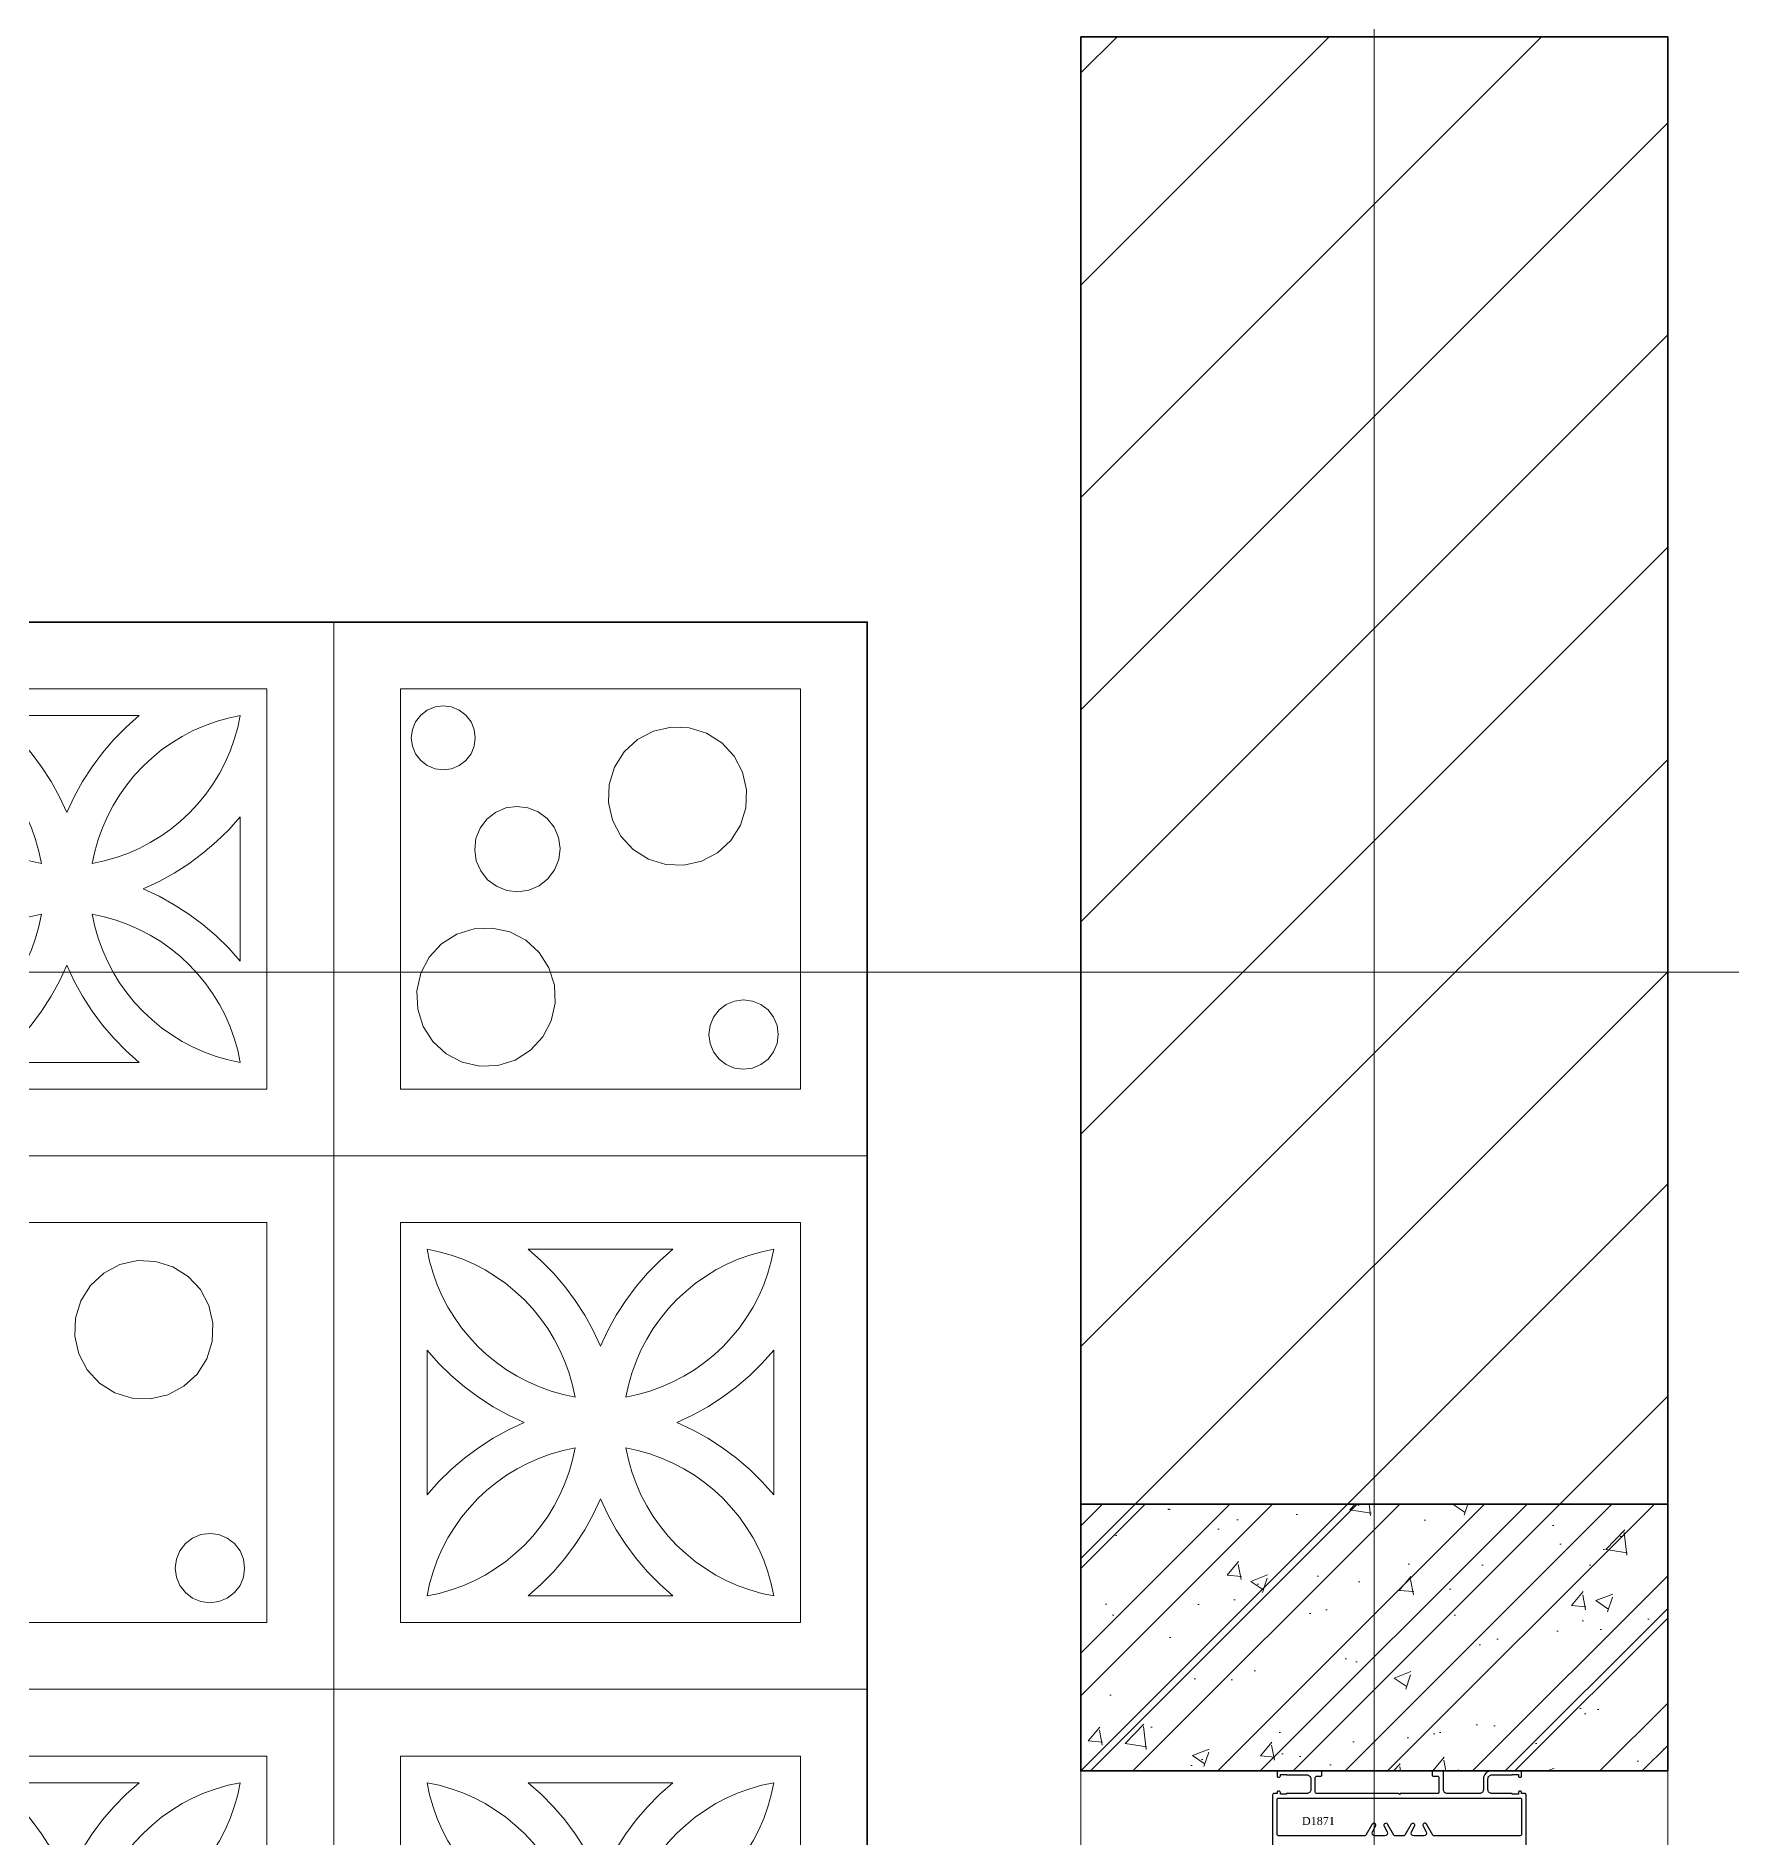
# Model space of a CAD drawing. Header units: millimetres. Extents: x 1336014 to 2939047, y -333549 to -60566.
# Drawn here: x 1469506 to 1470142, y -148018 to -147343 of the extents above; entities that cross this region are included whole.
import ezdxf

# ---------------------------------------------------------------- set-up
doc = ezdxf.new("R2010")
doc.units = ezdxf.units.MM
doc.header["$MEASUREMENT"] = 0
doc.linetypes.add('CENTER2', pattern=[1.125, 0.75, -0.125, 0.125, -0.125])
for name, color, linetype, lineweight in [('01.Cut', 255, 'Continuous', 35), ('02.Thay', 145, 'Continuous', 15), ('03.Manh', 251, 'Continuous', 13), ('06.betong', 2, 'Continuous', 35), ('08.Dim', 156, 'Continuous', 15), ('09.Hatch', 250, 'Continuous', 5), ('10.truc', 250, 'CENTER2', 20), ('Nhôm', 4, 'Continuous', 20)]:
    doc.layers.add(name, color=color, linetype=linetype, lineweight=lineweight)
doc.layers.add('Dim and mark text', color=241, linetype='Continuous')
doc.styles.add('(Mark cn big5)', font='', dxfattribs={"height": 9})
doc.styles.get('(Mark cn big5)').set_extended_font_data('经典宋体繁')

# ---------------------------------------------------------------- blocks, each defined once
blk = doc.blocks.new('32rew')
at = {"layer": '09.Hatch', "ltscale": 50}
h = blk.add_hatch(dxfattribs=at)
h.set_pattern_fill('BTCT', color=256, scale=9, style=0)
h.set_pattern_definition([(50, (0, 0), (64.5534164, -5.647692), [6.75, -74.25]), (355, (0, 0), (-12.48762, 67.697292), [5.4, -59.4]), (100.4514, (5.38, -0.47), (52.0658444, 62.049559), [5.736617, -63.10279]), (46.1842, (0, 18), (96.0516944, -14.896711), [10.125, -111.375]), (96.6356, (8, 16.76), (84.119643, 87.670608), [8.604926, -94.65417]), (351.1842, (0, 18), (84.119575, 87.670674), [8.1, -89.1]), (21, (9, 13.5), (53.7216347, -36.2357), [6.75, -74.25]), (326, (9, 13.5), (21.89838, 65.263504), [5.4, -59.4]), (71.4514, (13.477, 10.48), (75.6200366, 29.0277447), [5.736617, -63.10279]), (37.5, (0, 0), (1.094387, 29.96044684), [0, -58.68, 0, -60.3, 0, -59.625]), (7.5, (0, 0), (23.6762584, 35.4970541), [0, -34.38, 0, -57.33, 0, -22.725]), (327.5, (-20.07, 0), (48.04401926, -2.02993846), [0, -22.5, 0, -70.2, 0, -93.15]), (317.5, (-29.07, 0), (52.4867552, 9.0094484), [0, -29.25, 0, -46.62, 0, -66.15]), (45, (0, 0), (-23.8648539, 23.8648539), []), (45, (15.91, 0), (-23.8648539, 23.8648539), [])])
h.paths.add_polyline_path([(847871, 41230), (848091, 41230), (848091, 41130), (847871, 41130)])
at = {"layer": '06.betong'}
blk.add_lwpolyline([(847871, 41230), (848091, 41230), (848091, 41130), (847871, 41130), (847871, 41230)], dxfattribs=at)
blk = doc.blocks.new('q\xadeqw')
for p, q in [((-554.47, 992.1), (-554.47, 792.1)), ((-354.47, 992.1), (-554.47, 992.1)), ((-354.47, 792.1), (-354.47, 992.1)), ((-379.47, 967.1), (-529.47, 967.1)), ((-529.47, 967.1), (-529.47, 817.1)), ((-379.47, 817.1), (-379.47, 967.1)), ((-521.86, 957.21), (-519.38, 959.12)), ((-519.38, 959.12), (-516.48, 960.32)), ((-516.48, 960.32), (-513.38, 960.72)), ((-513.38, 960.72), (-510.27, 960.32)), ((-510.27, 960.32), (-507.38, 959.12)), ((-507.38, 959.12), (-504.89, 957.21)), ((-524.97, 951.83), (-523.77, 954.72)), ((-523.77, 954.72), (-521.86, 957.21)), ((-504.89, 957.21), (-502.99, 954.72)), ((-502.99, 954.72), (-501.79, 951.83)), ((-434.66, 951.27), (-428.04, 952.78)), ((-428.04, 952.78), (-421.26, 952.51)), ((-421.26, 952.51), (-414.78, 950.51)), ((-525.38, 948.72), (-524.97, 951.83)), ((-524.97, 945.62), (-525.38, 948.72)), ((-523.77, 942.72), (-524.97, 945.62)), ((-501.79, 945.62), (-502.99, 942.72)), ((-501.79, 951.83), (-501.38, 948.72)), ((-501.38, 948.72), (-501.79, 945.62)), ((-445.64, 943.49), (-440.66, 948.11)), ((-440.66, 948.11), (-434.66, 951.27)), ((-414.78, 950.51), (-409.03, 946.89)), ((-409.03, 946.89), (-404.42, 941.91)), ((-521.86, 940.24), (-523.77, 942.72)), ((-519.38, 938.33), (-521.86, 940.24)), ((-504.89, 940.24), (-507.38, 938.33)), ((-502.99, 942.72), (-504.89, 940.24)), ((-449.26, 937.75), (-445.64, 943.49)), ((-404.42, 941.91), (-401.26, 935.91)), ((-516.48, 937.13), (-519.38, 938.33)), ((-513.38, 936.72), (-516.48, 937.13)), ((-510.27, 937.13), (-513.38, 936.72)), ((-507.38, 938.33), (-510.27, 937.13)), ((-451.27, 931.27), (-449.26, 937.75)), ((-401.26, 935.91), (-399.75, 929.29)), ((-451.53, 924.49), (-451.27, 931.27)), ((-399.75, 929.29), (-400.01, 922.51)), ((-497.09, 918.19), (-493.81, 920.78)), ((-493.81, 920.78), (-489.97, 922.43)), ((-489.97, 922.43), (-485.84, 923.03)), ((-485.84, 923.03), (-481.69, 922.54)), ((-481.69, 922.54), (-477.81, 921)), ((-477.81, 921), (-474.46, 918.5)), ((-450.03, 917.87), (-451.53, 924.49)), ((-400.01, 922.51), (-402.02, 916.02)), ((-501.13, 910.96), (-499.59, 914.84)), ((-499.59, 914.84), (-497.09, 918.19)), ((-474.46, 918.5), (-471.88, 915.22)), ((-471.88, 915.22), (-470.22, 911.38)), ((-446.86, 911.86), (-450.03, 917.87)), ((-442.25, 906.88), (-446.86, 911.86)), ((-402.02, 916.02), (-405.64, 910.28)), ((-501.62, 906.81), (-501.13, 910.96)), ((-501.02, 902.68), (-501.62, 906.81)), ((-470.22, 911.38), (-469.62, 907.25)), ((-469.62, 907.25), (-470.11, 903.1)), ((-436.51, 903.27), (-442.25, 906.88)), ((-410.62, 905.67), (-416.62, 902.5)), ((-405.64, 910.28), (-410.62, 905.67)), ((-499.37, 898.84), (-501.02, 902.68)), ((-496.78, 895.56), (-499.37, 898.84)), ((-471.65, 899.22), (-474.15, 895.87)), ((-470.11, 903.1), (-471.65, 899.22)), ((-430.02, 901.26), (-436.51, 903.27)), ((-423.24, 901), (-430.02, 901.26)), ((-416.62, 902.5), (-423.24, 901)), ((-493.43, 893.07), (-496.78, 895.56)), ((-489.55, 891.52), (-493.43, 893.07)), ((-485.4, 891.03), (-489.55, 891.52)), ((-481.27, 891.63), (-485.4, 891.03)), ((-477.43, 893.29), (-481.27, 891.63)), ((-474.15, 895.87), (-477.43, 893.29)), ((-518.66, 866.49), (-514.06, 871.49)), ((-514.06, 871.49), (-508.34, 875.13)), ((-508.34, 875.13), (-501.86, 877.16)), ((-501.86, 877.16), (-495.08, 877.45)), ((-495.08, 877.45), (-488.45, 875.97)), ((-488.45, 875.97), (-482.44, 872.83)), ((-482.44, 872.83), (-477.44, 868.24)), ((-521.8, 860.47), (-518.66, 866.49)), ((-477.44, 868.24), (-473.8, 862.51)), ((-523.27, 853.85), (-521.8, 860.47)), ((-473.8, 862.51), (-471.77, 856.03)), ((-522.99, 847.06), (-523.27, 853.85)), ((-471.77, 856.03), (-471.48, 849.25)), ((-520.95, 840.59), (-522.99, 847.06)), ((-471.48, 849.25), (-472.95, 842.63)), ((-412.1, 844.03), (-410.03, 846.72)), ((-410.03, 846.72), (-407.34, 848.79)), ((-407.34, 848.79), (-404.2, 850.09)), ((-404.2, 850.09), (-400.84, 850.53)), ((-400.84, 850.53), (-397.47, 850.09)), ((-397.47, 850.09), (-394.34, 848.79)), ((-394.34, 848.79), (-391.65, 846.72)), ((-391.65, 846.72), (-389.58, 844.03)), ((-517.31, 834.86), (-520.95, 840.59)), ((-472.95, 842.63), (-476.1, 836.61)), ((-413.84, 837.53), (-413.4, 840.9)), ((-413.4, 834.17), (-413.84, 837.53)), ((-413.4, 840.9), (-412.1, 844.03)), ((-389.58, 844.03), (-388.28, 840.9)), ((-388.28, 840.9), (-387.84, 837.53)), ((-387.84, 837.53), (-388.28, 834.17)), ((-512.31, 830.27), (-517.31, 834.86)), ((-480.69, 831.61), (-486.42, 827.97)), ((-476.1, 836.61), (-480.69, 831.61)), ((-412.1, 831.03), (-413.4, 834.17)), ((-410.03, 828.34), (-412.1, 831.03)), ((-389.58, 831.03), (-391.65, 828.34)), ((-388.28, 834.17), (-389.58, 831.03)), ((-506.3, 827.13), (-512.31, 830.27)), ((-499.67, 825.65), (-506.3, 827.13)), ((-492.89, 825.94), (-499.67, 825.65)), ((-486.42, 827.97), (-492.89, 825.94)), ((-407.34, 826.27), (-410.03, 828.34)), ((-404.2, 824.97), (-407.34, 826.27)), ((-400.84, 824.53), (-404.2, 824.97)), ((-397.47, 824.97), (-400.84, 824.53)), ((-394.34, 826.27), (-397.47, 824.97)), ((-391.65, 828.34), (-394.34, 826.27)), ((-529.47, 817.1), (-379.47, 817.1)), ((-554.47, 792.1), (-354.47, 792.1))]:
    blk.add_line(p, q)
blk = doc.blocks.new('ewrw')
for p, q in [((-554.47, 1267.1), (-554.47, 1067.1)), ((-354.47, 1267.1), (-554.47, 1267.1)), ((-354.47, 1067.1), (-354.47, 1267.1)), ((-379.47, 1242.1), (-529.47, 1242.1)), ((-529.47, 1242.1), (-529.47, 1092.1)), ((-379.47, 1092.1), (-379.47, 1242.1)), ((-519.47, 1232.1), (-518.5, 1227.57)), ((-514.93, 1231.13), (-519.47, 1232.1)), ((-510.47, 1229.86), (-514.93, 1231.13)), ((-506.11, 1228.28), (-510.47, 1229.86)), ((-476.66, 1227.76), (-481.55, 1232.1)), ((-427.4, 1232.1), (-481.55, 1232.1)), ((-427.4, 1232.1), (-432.29, 1227.76)), ((-398.47, 1229.86), (-402.84, 1228.28)), ((-394.01, 1231.13), (-398.47, 1229.86)), ((-389.47, 1232.1), (-394.01, 1231.13)), ((-390.44, 1227.57), (-389.47, 1232.1)), ((-518.5, 1227.57), (-517.23, 1223.1)), ((-517.23, 1223.1), (-515.65, 1218.74)), ((-501.86, 1226.42), (-506.11, 1228.28)), ((-497.74, 1224.27), (-501.86, 1226.42)), ((-493.78, 1221.85), (-497.74, 1224.27)), ((-472.08, 1223.09), (-476.66, 1227.76)), ((-467.82, 1218.12), (-472.08, 1223.09)), ((-436.87, 1223.09), (-441.12, 1218.12)), ((-432.29, 1227.76), (-436.87, 1223.09)), ((-411.2, 1224.27), (-415.16, 1221.85)), ((-407.09, 1226.42), (-411.2, 1224.27)), ((-402.84, 1228.28), (-407.09, 1226.42)), ((-393.29, 1218.74), (-391.72, 1223.1)), ((-391.72, 1223.1), (-390.44, 1227.57)), ((-515.65, 1218.74), (-513.79, 1214.49)), ((-490, 1219.17), (-493.78, 1221.85)), ((-486.4, 1216.24), (-490, 1219.17)), ((-483.01, 1213.07), (-486.4, 1216.24)), ((-463.92, 1212.87), (-467.82, 1218.12)), ((-441.12, 1218.12), (-445.02, 1212.87)), ((-422.54, 1216.24), (-425.93, 1213.07)), ((-418.95, 1219.17), (-422.54, 1216.24)), ((-415.16, 1221.85), (-418.95, 1219.17)), ((-395.16, 1214.49), (-393.29, 1218.74)), ((-513.79, 1214.49), (-511.64, 1210.37)), ((-511.64, 1210.37), (-509.22, 1206.42)), ((-479.84, 1209.68), (-483.01, 1213.07)), ((-476.91, 1206.08), (-479.84, 1209.68)), ((-460.38, 1207.37), (-463.92, 1212.87)), ((-445.02, 1212.87), (-448.56, 1207.37)), ((-429.1, 1209.68), (-432.04, 1206.08)), ((-425.93, 1213.07), (-429.1, 1209.68)), ((-399.72, 1206.42), (-397.3, 1210.37)), ((-397.3, 1210.37), (-395.16, 1214.49)), ((-509.22, 1206.42), (-506.54, 1202.63)), ((-506.54, 1202.63), (-503.6, 1199.03)), ((-474.22, 1202.29), (-476.91, 1206.08)), ((-471.8, 1198.33), (-474.22, 1202.29)), ((-457.23, 1201.64), (-460.38, 1207.37)), ((-448.56, 1207.37), (-451.72, 1201.64)), ((-434.72, 1202.29), (-437.14, 1198.33)), ((-432.04, 1206.08), (-434.72, 1202.29)), ((-405.34, 1199.03), (-402.41, 1202.63)), ((-402.41, 1202.63), (-399.72, 1206.42)), ((-503.6, 1199.03), (-500.43, 1195.64)), ((-500.43, 1195.64), (-497.04, 1192.47)), ((-469.66, 1194.22), (-471.8, 1198.33)), ((-454.47, 1195.7), (-457.23, 1201.64)), ((-451.72, 1201.64), (-454.47, 1195.7)), ((-437.14, 1198.33), (-439.29, 1194.22)), ((-411.9, 1192.47), (-408.51, 1195.64)), ((-408.51, 1195.64), (-405.34, 1199.03)), ((-519.47, 1194.18), (-515.13, 1189.29)), ((-519.47, 1194.18), (-519.47, 1140.03)), ((-515.13, 1189.29), (-510.46, 1184.71)), ((-497.04, 1192.47), (-493.45, 1189.54)), ((-493.45, 1189.54), (-489.66, 1186.86)), ((-467.79, 1189.97), (-469.66, 1194.22)), ((-466.22, 1185.6), (-467.79, 1189.97)), ((-441.15, 1189.97), (-442.73, 1185.6)), ((-439.29, 1194.22), (-441.15, 1189.97)), ((-419.28, 1186.86), (-415.5, 1189.54)), ((-415.5, 1189.54), (-411.9, 1192.47)), ((-398.49, 1184.71), (-393.82, 1189.29)), ((-393.82, 1189.29), (-389.47, 1194.18)), ((-389.47, 1140.03), (-389.47, 1194.18)), ((-510.46, 1184.71), (-505.49, 1180.45)), ((-489.66, 1186.86), (-485.7, 1184.44)), ((-485.7, 1184.44), (-481.59, 1182.29)), ((-481.59, 1182.29), (-477.34, 1180.42)), ((-464.94, 1181.14), (-466.22, 1185.6)), ((-442.73, 1185.6), (-444, 1181.14)), ((-431.61, 1180.42), (-427.36, 1182.29)), ((-427.36, 1182.29), (-423.24, 1184.44)), ((-423.24, 1184.44), (-419.28, 1186.86)), ((-403.46, 1180.45), (-398.49, 1184.71)), ((-505.49, 1180.45), (-500.24, 1176.55)), ((-500.24, 1176.55), (-494.73, 1173.01)), ((-477.34, 1180.42), (-472.97, 1178.85)), ((-472.97, 1178.85), (-468.51, 1177.57)), ((-468.51, 1177.57), (-463.97, 1176.6)), ((-463.97, 1176.6), (-464.94, 1181.14)), ((-444, 1181.14), (-444.97, 1176.6)), ((-444.97, 1176.6), (-440.43, 1177.57)), ((-440.43, 1177.57), (-435.97, 1178.85)), ((-435.97, 1178.85), (-431.61, 1180.42)), ((-414.21, 1173.01), (-408.71, 1176.55)), ((-408.71, 1176.55), (-403.46, 1180.45)), ((-494.73, 1173.01), (-489, 1169.86)), ((-489, 1169.86), (-483.07, 1167.1)), ((-425.87, 1167.1), (-419.94, 1169.86)), ((-419.94, 1169.86), (-414.21, 1173.01)), ((-489, 1164.35), (-494.73, 1161.19)), ((-483.07, 1167.1), (-489, 1164.35)), ((-419.94, 1164.35), (-425.87, 1167.1)), ((-414.21, 1161.19), (-419.94, 1164.35)), ((-500.24, 1157.66), (-505.49, 1153.75)), ((-494.73, 1161.19), (-500.24, 1157.66)), ((-472.97, 1155.36), (-477.34, 1153.78)), ((-468.51, 1156.63), (-472.97, 1155.36)), ((-463.97, 1157.6), (-468.51, 1156.63)), ((-464.94, 1153.07), (-463.97, 1157.6)), ((-444.97, 1157.6), (-444, 1153.07)), ((-440.43, 1156.63), (-444.97, 1157.6)), ((-435.97, 1155.36), (-440.43, 1156.63)), ((-431.61, 1153.78), (-435.97, 1155.36)), ((-408.71, 1157.66), (-414.21, 1161.19)), ((-403.46, 1153.75), (-408.71, 1157.66)), ((-510.46, 1149.5), (-515.13, 1144.92)), ((-505.49, 1153.75), (-510.46, 1149.5)), ((-485.7, 1149.77), (-489.66, 1147.35)), ((-481.59, 1151.92), (-485.7, 1149.77)), ((-477.34, 1153.78), (-481.59, 1151.92)), ((-467.79, 1144.24), (-466.22, 1148.6)), ((-466.22, 1148.6), (-464.94, 1153.07)), ((-444, 1153.07), (-442.73, 1148.6)), ((-442.73, 1148.6), (-441.15, 1144.24)), ((-427.36, 1151.92), (-431.61, 1153.78)), ((-423.24, 1149.77), (-427.36, 1151.92)), ((-419.28, 1147.35), (-423.24, 1149.77)), ((-398.49, 1149.5), (-403.46, 1153.75)), ((-393.82, 1144.92), (-398.49, 1149.5)), ((-515.13, 1144.92), (-519.47, 1140.03)), ((-497.04, 1141.74), (-500.43, 1138.57)), ((-493.45, 1144.67), (-497.04, 1141.74)), ((-489.66, 1147.35), (-493.45, 1144.67)), ((-469.66, 1139.99), (-467.79, 1144.24)), ((-441.15, 1144.24), (-439.29, 1139.99)), ((-415.5, 1144.67), (-419.28, 1147.35)), ((-411.9, 1141.74), (-415.5, 1144.67)), ((-408.51, 1138.57), (-411.9, 1141.74)), ((-389.47, 1140.03), (-393.82, 1144.92)), ((-503.6, 1135.18), (-506.54, 1131.58)), ((-500.43, 1138.57), (-503.6, 1135.18)), ((-474.22, 1131.92), (-471.8, 1135.87)), ((-471.8, 1135.87), (-469.66, 1139.99)), ((-457.23, 1132.57), (-454.47, 1138.5)), ((-454.47, 1138.5), (-451.72, 1132.57)), ((-439.29, 1139.99), (-437.14, 1135.87)), ((-437.14, 1135.87), (-434.72, 1131.92)), ((-405.34, 1135.18), (-408.51, 1138.57)), ((-402.41, 1131.58), (-405.34, 1135.18)), ((-506.54, 1131.58), (-509.22, 1127.79)), ((-479.84, 1124.53), (-476.91, 1128.13)), ((-476.91, 1128.13), (-474.22, 1131.92)), ((-460.38, 1126.84), (-457.23, 1132.57)), ((-451.72, 1132.57), (-448.56, 1126.84)), ((-434.72, 1131.92), (-432.04, 1128.13)), ((-432.04, 1128.13), (-429.1, 1124.53)), ((-399.72, 1127.79), (-402.41, 1131.58)), ((-511.64, 1123.83), (-513.79, 1119.72)), ((-509.22, 1127.79), (-511.64, 1123.83)), ((-483.01, 1121.14), (-479.84, 1124.53)), ((-467.82, 1116.09), (-463.92, 1121.34)), ((-463.92, 1121.34), (-460.38, 1126.84)), ((-448.56, 1126.84), (-445.02, 1121.34)), ((-445.02, 1121.34), (-441.12, 1116.09)), ((-429.1, 1124.53), (-425.93, 1121.14)), ((-397.3, 1123.83), (-399.72, 1127.79)), ((-395.16, 1119.72), (-397.3, 1123.83)), ((-515.65, 1115.47), (-517.23, 1111.1)), ((-513.79, 1119.72), (-515.65, 1115.47)), ((-493.78, 1112.36), (-490, 1115.04)), ((-490, 1115.04), (-486.4, 1117.97)), ((-486.4, 1117.97), (-483.01, 1121.14)), ((-472.08, 1111.12), (-467.82, 1116.09)), ((-441.12, 1116.09), (-436.87, 1111.12)), ((-425.93, 1121.14), (-422.54, 1117.97)), ((-422.54, 1117.97), (-418.95, 1115.04)), ((-418.95, 1115.04), (-415.16, 1112.36)), ((-393.29, 1115.47), (-395.16, 1119.72)), ((-391.72, 1111.1), (-393.29, 1115.47)), ((-517.23, 1111.1), (-518.5, 1106.64)), ((-506.11, 1105.92), (-501.86, 1107.79)), ((-501.86, 1107.79), (-497.74, 1109.94)), ((-497.74, 1109.94), (-493.78, 1112.36)), ((-476.66, 1106.45), (-472.08, 1111.12)), ((-436.87, 1111.12), (-432.29, 1106.45)), ((-415.16, 1112.36), (-411.2, 1109.94)), ((-411.2, 1109.94), (-407.09, 1107.79)), ((-407.09, 1107.79), (-402.84, 1105.92)), ((-390.44, 1106.64), (-391.72, 1111.1)), ((-518.5, 1106.64), (-519.47, 1102.1)), ((-519.47, 1102.1), (-514.93, 1103.07)), ((-514.93, 1103.07), (-510.47, 1104.35)), ((-510.47, 1104.35), (-506.11, 1105.92)), ((-481.55, 1102.1), (-476.66, 1106.45)), ((-481.55, 1102.1), (-427.4, 1102.1)), ((-432.29, 1106.45), (-427.4, 1102.1)), ((-402.84, 1105.92), (-398.47, 1104.35)), ((-398.47, 1104.35), (-394.01, 1103.07)), ((-394.01, 1103.07), (-389.47, 1102.1)), ((-389.47, 1102.1), (-390.44, 1106.64)), ((-529.47, 1092.1), (-379.47, 1092.1)), ((-554.47, 1067.1), (-354.47, 1067.1))]:
    blk.add_line(p, q)
blk = doc.blocks.new('\xadqerqwr')
at = {"layer": '01.Cut'}
blk.add_lwpolyline([(-300, 2600), (300, 2600), (300, 0), (-300, 0)], close=True, dxfattribs=at)
for name, p in [('ewrw', (454.47, 1332.9)), ('q\xadeqw', (654.47, 1607.9)), ('q\xadeqw', (454.47, 1407.9)), ('ewrw', (654.47, 1132.9)), ('ewrw', (454.47, 932.9)), ('ewrw', (654.47, 932.9))]:
    blk.add_blockref(name, p)
blk = doc.blocks.new('eqwrtwe')
at = {"layer": 'Nhôm', "lineweight": 25}
blk.add_lwpolyline([(916918.3, 25100), (916918.3, 25142.5, 0.414214), (916917.8, 25143), (916916.6, 25143), (916916.6, 25143.4, 0.414214), (916916.1, 25143.9), (916915.9, 25143.9, 0.414214), (916915.4, 25143.4), (916915.4, 25142.8), (916913.1, 25142.8), (916913.1, 25143), (916905.5, 25143, -0.414214), (916904, 25144.5), (916904, 25148.5, -0.414214), (916905.5, 25150), (916913.1, 25150), (916913.1, 25150.2), (916915.4, 25150.2), (916915.4, 25149.6, 0.414214), (916915.9, 25149.1), (916916.1, 25149.1, 0.414214), (916916.6, 25149.6), (916916.6, 25151, 0.414214), (916916.1, 25151.5), (916905.3, 25151.5, 0.414214), (916902.3, 25148.5), (916902.3, 25144.5, -0.414214), (916900.8, 25143), (916888.8, 25143, -0.414214), (916887.3, 25144.5), (916887.3, 25151, 0.414214), (916886.8, 25151.5), (916883.6, 25151.5, 0.414214), (916883.1, 25151), (916883.1, 25150, 0.414214), (916883.6, 25149.5), (916885.1, 25149.5, -0.414214), (916885.6, 25149), (916885.6, 25143.5, -0.414214), (916885.1, 25143), (916871.1, 25143), (916870.8, 25142.7), (916870.5, 25143), (916839.8, 25143, -0.414214), (916839.3, 25143.5), (916839.3, 25149, -0.414214), (916839.8, 25149.5), (916841.3, 25149.5, 0.414214), (916841.8, 25150), (916841.8, 25151, 0.414214), (916841.3, 25151.5), (916825.5, 25151.5, 0.414214), (916825, 25151), (916825, 25149.6, 0.414214), (916825.5, 25149.1), (916825.7, 25149.1, 0.414214), (916826.2, 25149.6), (916826.2, 25150.2), (916828.5, 25150.2), (916828.5, 25150), (916836.1, 25150, -0.414214), (916837.6, 25148.5), (916837.6, 25144.5, -0.414214), (916836.1, 25143), (916828.5, 25143), (916828.5, 25142.8), (916826.2, 25142.8), (916826.2, 25143.4, 0.414214), (916825.7, 25143.9), (916825.5, 25143.9, 0.414214), (916825, 25143.4), (916825, 25143), (916823.8, 25143, 0.414214), (916823.3, 25142.5), (916823.3, 25100, 0.414214)], format="xyb", dxfattribs=at)
blk.add_lwpolyline([(916868.73, 25127.45), (916866.4, 25131.48, 0.454815), (916865.29, 25131.7, 0.374745), (916865.1, 25130.73), (916866.27, 25128.7, -0.57735), (916865.4, 25127.2), (916861.59, 25127.2, -0.57735), (916860.73, 25128.7), (916861.9, 25130.73, 0.382773), (916861.69, 25131.71, 0.446369), (916860.6, 25131.48), (916858.27, 25127.45, -0.267949), (916857.84, 25127.2), (916825.5, 25127.2, -0.414214), (916825, 25127.7), (916825, 25140.8, -0.414214), (916825.5, 25141.3), (916916.1, 25141.3, -0.414214), (916916.6, 25140.8), (916916.6, 25127.7, -0.414214), (916916.1, 25127.2), (916883.76, 25127.2, -0.267949), (916883.33, 25127.45), (916881, 25131.48, 0.440571), (916879.92, 25131.72, 0.388339), (916879.7, 25130.73), (916880.87, 25128.7, -0.57735), (916880, 25127.2), (916876.19, 25127.2, -0.57735), (916875.33, 25128.7), (916876.5, 25130.73, 0.413413), (916876.23, 25131.75, 0.415014), (916875.2, 25131.48), (916872.87, 25127.45, -0.267949), (916872.44, 25127.2), (916869.16, 25127.2, -0.267949)], format="xyb", close=True, dxfattribs=at)
at = {"layer": 'Dim and mark text', "insert": (916833.18, 25132.7), "char_height": 3, "attachment_point": 4, "style": '(Mark cn big5)'}
blk.add_mtext('{\\fVNI-Franko|b0|i0|c0|p2; \\fVNI-Times|b0|i0|c0|p2;D1871}', dxfattribs=at)

msp = doc.modelspace()

# ---------------------------------------------------------------- hatches: boundary and pattern name
at = {"layer": '09.Hatch', "ltscale": 50}
h = msp.add_hatch(dxfattribs=at)
h.set_pattern_fill('TUONGXAY', color=256, scale=450, style=0)
h.set_pattern_definition([(45, (621380.113, -189400.795), (-39.7747564, 39.7747564), [])])
h.paths.add_polyline_path([(1469897.46, -147342.8), (1470117.46, -147342.8), (1470117.46, -147992.8), (1469897.46, -147992.8)])

# ---------------------------------------------------------------- linework, layer by layer
at = {"layer": '01.Cut'}
msp.add_lwpolyline([(1469897.46, -147342.8), (1470117.46, -147342.8), (1470117.46, -147992.8), (1469897.46, -147992.8)], close=True, dxfattribs=at)
at = {"layer": '02.Thay'}
msp.add_lwpolyline([(1469897.46, -147992.8), (1470117.46, -147992.8), (1470117.46, -150492.8), (1469897.46, -150492.8)], close=True, dxfattribs=at)
at = {"layer": '10.truc'}
for p, q in [((1470007.46, -143408.76), (1470007.46, -160388.6)), ((1466594.77, -147693.49), (1487684.35, -147693.49))]:
    msp.add_line(p, q, dxfattribs=at)

# ---------------------------------------------------------------- block references
at = {"layer": '01.Cut'}
msp.add_blockref('eqwrtwe', (553146.07, -173144.3), dxfattribs=at)
at = {"layer": '03.Manh'}
msp.add_blockref('\xadqerqwr', (1469517.46, -150162.23), dxfattribs=at)
at = {"layer": '08.Dim'}
msp.add_blockref('32rew', (622026.46, -189122.8), dxfattribs=at)

doc.saveas('drawing.dxf')
